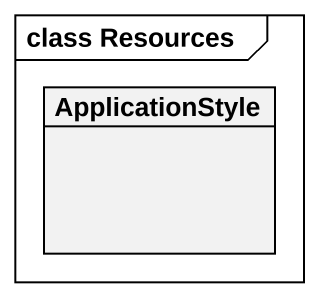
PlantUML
@startuml
mainframe class Resources
hide circle
hide empty members
class ApplicationStyle
@enduml
